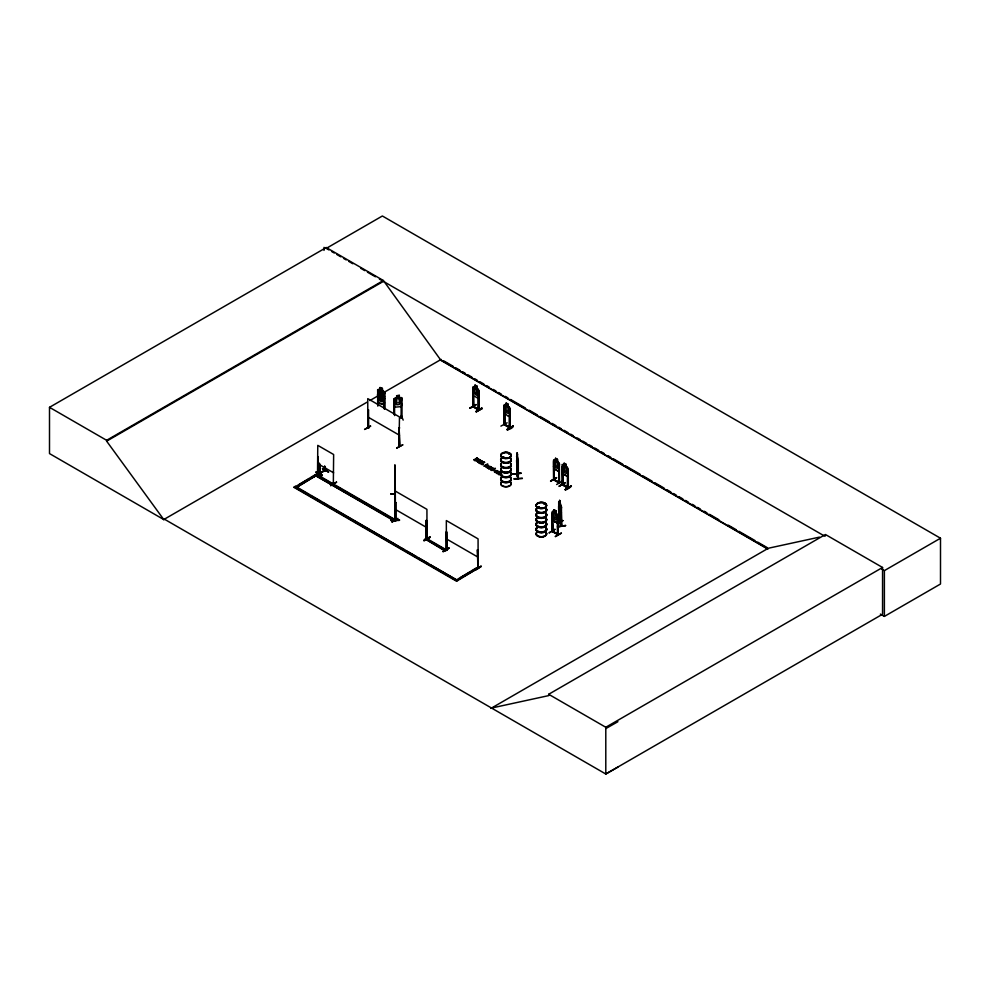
<?xml version="1.0" encoding="UTF-8"?>
<svg xmlns="http://www.w3.org/2000/svg" width="990" height="990" viewBox="0 0 990 990"><rect width="100%" height="100%" fill="white"/><g stroke="black" fill="none" stroke-linecap="round" stroke-linejoin="round"><path stroke-width="1.49" d="M394.899 509.021L394.899 464.805L394.936 520.554M517.102 474.334L516.743 453.989L518.005 459.001L518.03 478.677L518.178 464.434M516.805 473.95L518.327 478.653L518.302 460.288M517.993 464.978L517.745 466.76L517.918 465.053M561.404 512.535L561.021 514.268L561.281 512.486M561.281 516.879L560.922 518.673L558.843 515.097L558.632 506.373M314.647 476.499L320.611 472.75L317.864 474.792M562.865 520.666L554.771 522.015M394.8 519.762L395.827 520.121L394.428 521.124L315.117 475.336L311.157 477.625M395.257 520.146L394.849 519.007L395.22 519.676M503.551 457.207L502.611 456.897L502.611 457.566M503.737 457.095L502.437 457.157M502.536 457.368L503.762 457.009L502.635 457.071M503.762 457.566L502.982 456.774M508.662 453.977L508.996 453.445M537.768 507.264L539.389 507.264L538.04 507.486M544.908 503.873L543.993 503.873L544.896 503.935M544.054 504.009L544.772 503.687M559.325 521.284L558.917 521.99M561.132 525.702L561.429 524.947M561.058 525.715L561.714 525.393L559.325 521.544M499.802 472.304L497.97 473.368A1.312 0.755 0 0 1 497.129 473.232L496.497 472.304L498.279 471.426A1.324 0.767 0 0 1 499.121 471.562L499.566 471.822M316.256 472.007L322.121 475.15L321.787 475.72L316.008 472.156L322.109 475.163M394.849 493.626L394.861 494.257M394.849 519.762L394.886 501.398M478.232 398.327L478.9 396.47L478.17 398.364L473.591 395.715L473.047 393.092M553.534 466.191L554.14 468.777L558.719 471.426L559.387 469.483M567.344 476.326L568.124 474.544M567.456 476.4L562.865 473.74L562.209 471.203L562.815 473.789L567.394 476.438L568.062 474.495M557.976 521.136L557.308 523.079L557.976 521.223M393.983 405.021L394.812 407.175L401.136 406.63L402.076 404.304M384.603 396.693L383.774 395.592L378.291 393.661L377.549 394.193L378.267 402.744L383.798 404.687L384.528 402.707M560.847 509.924L560.414 510.976L559.177 507.004L559.697 500.532M470.027 408.239L476.029 404.514L469.755 408.14M475.98 404.799L470.003 408.239M507.128 422.779L500.903 426.121M556.529 477.873L550.589 481.016M549.165 532.954L555.13 529.242L549.227 532.669M370.706 426.146L364.543 429.474M392.028 522.138L397.955 518.401L392.089 521.841M449.076 548.2L442.914 551.529M368.577 428.262L367.686 428.051L368.577 428.262L368.503 409.934L367.76 409.749L368.503 409.934M398.97 446.131L399.762 446.267L399.143 427.643L398.945 446.144L399.49 416.939L367.76 398.624L367.797 428.113M395.22 519.762L395.814 520.814L395.753 502.462L394.998 502.276L395.753 502.462M427.012 538.127L426.108 537.929L426.9 538.065M426.108 538.597L426.393 520.171L426.517 538.486M446.131 550.143L446.96 550.316L446.341 531.679L446.193 550.341L445.042 551.009L425.217 538.993L426.368 538.325L446.193 549.772L445.042 550.44L425.217 538.993M446.948 549.673L446.082 549.413L446.639 549.759M472.935 406.704L473.047 387.041L473.678 386.595L478.195 389.28M473.554 388.699L473.022 388.389L473.616 407.051L473.764 396.21M479.049 409.934L478.232 409.749L478.517 391.322L479.111 409.984C461.068 400.17 490.83 415.243 473.616 406.581M504.962 424.252L504.356 423.856M553.497 479.742L554.375 480.002L553.893 478.987M559.375 483.17L559.263 482.464M562.184 484.815L562.84 485.125L562.988 474.284M562.778 466.773L562.233 466.463L563.05 485.013L562.567 483.999M567.443 467.292C556.269 460.325 566.726 469.136 564.164 463.221L566.181 464.31L566.107 466.599L568.124 468.493L568.124 488.181C568.928 486.548 556.232 481.091 567.468 487.315M552.074 530.751L552.977 530.962L552.185 530.813M552.965 531.655L552.358 512.993L552.692 531.729M557.444 516.161L558.187 516.347L557.444 516.161L557.444 534.55C559.474 533.103 556.467 534.588 552.296 531.271M399.354 397.72L402.051 398.19L401.965 417.891L401.235 418.015L401.099 417.112L402.002 417.05M319.522 473.133L319.906 472.886M319.226 473.628L325.227 470.361M324.819 466.253L324.621 470.634M509.12 453.729L508.835 453.655M539.315 507.301L538.708 506.756M501.534 474.297L499.01 474.656L500.915 472.651M499.01 474.656L500.482 472.403M558.744 502.041L561.404 506.484L561.404 526.173L561.281 506.472M393.995 399.069L396.631 397.98M317.543 474.977L318.099 474.284M317.518 474.928L317.778 445.364L333.642 454.521L333.333 484.098M333.123 483.244L333.37 483.813M401.173 417.805L402.002 417.718M401.891 417.05L402.051 417.891M561.652 507.759L561.132 507.387L561.677 526.123L561.132 525.034M379.888 391.99L382.214 392.832M378.291 393.661L379.937 394.193M382.214 395.084L383.353 396.272L383.353 400.48L382.19 401.853L380.012 401.061L378.848 398.834L378.848 394.626L380.012 394.292M378.267 402.744L383.798 404.687M378.366 398.265L383.86 400.257L384.652 398.314L383.811 400.294L378.366 398.265L377.648 389.714L380.098 389.837L380.098 387.585M378.291 391.26L377.66 391.025L378.291 391.26L378.291 404.997M382.338 388.34L383.365 396.074L382.202 397.448L380.049 396.644L378.885 394.404L378.885 390.196L380.049 389.887L380.012 387.474L382.338 388.34L382.289 390.642L384.603 392.3L384.578 408.87M383.786 391.199L378.415 389.28M384.603 392.3L384.726 408.734M383.934 393.364L384.726 393.463L383.934 393.364L383.934 408.635M319.399 463.11L319.337 473.839L325.438 469.817L324.559 470.733M538.226 506.831L538.226 507.474M555.551 460.437L553.534 460.152L553.571 479.841L559.449 483.17L559.387 463.469L557.506 461.563L557.506 459.311L555.489 458.221L554.573 464.978L555.551 467.342L557.37 468.394L558.348 467.156L557.37 459.385M562.889 464.669L562.209 465.151L562.233 484.853L568.062 488.144M554.14 509.986L555.959 511.038L556.937 518.81L555.959 520.047L554.14 518.995L553.163 516.632L553.163 512.424L554.14 512.077L552.816 511.31L552.123 511.805L552.16 531.494M488.392 467.466C485.026 466.043 494.851 465.968 488.058 467.664C486.486 469.012 486.449 465.622 488.652 466.909C488.714 466.723 485.942 468.418 489.048 467.094M489.444 467.243L488.429 465.968M501.559 474.396L501.522 475.782M501.559 474.779L501.522 476.165M480.806 461.897C482.897 461.154 480.484 461.068 481.746 462.157C477.267 461.649 485.286 459.867 481.524 462.256M486.882 466.104L487.328 465.597L486.239 465.25C480.93 468.344 487.798 462.293 487.934 465.35C483.256 468.827 489.035 464.298 486.239 465.25M559.325 522.015L559.3 515.864M368.367 427.928L368.305 410.058M399.688 427.94L398.945 427.754M399.49 445.71L399.081 445.438M396.693 448.086L402.93 444.77L396.73 448.012M423.93 540.231C442.419 529.959 411.333 547.73 429.932 537.162M424.264 540.763L430.18 537.335M446.465 549.326L446.688 550.477L446.886 531.989M443.223 551.752L449.138 547.915L443.223 551.368M477.824 568.433L477.526 549.685L477.923 568.47L477.539 567.295M477.564 567.332L478.121 567.616M475.076 569.757C493.763 558.694 462.318 577.875 480.979 566.305M475.076 570.141L481.041 566.651M317.815 475.089L317.778 456.489L318.075 474.977M320.611 473.121L314.511 476.475L316.59 475.46M330.623 485.422L336.55 481.982M330.648 485.743L336.575 482.291M164.488 519.218L163.845 519.601L49.5 453.581L49.5 407.323L326.255 247.537L383.39 280.517L440.525 359.766L767.646 548.633M326.255 247.537L326.255 248.391L382.375 215.993L940.5 538.226L940.5 584.013L884.379 616.411L880.37 614.085M49.5 407.323L106.635 440.303L383.39 280.517M617.909 767.101L605.793 774.007L164.414 519.181L163.758 519.552L106.635 441.156L383.39 281.37M163.758 519.552L367.154 402.126M369.827 400.579L377.834 395.963M383.167 392.882L441.169 359.395M456.551 579.893L476.376 567.876L477.539 568.545L456.551 581.229L294.141 487.451L316.28 474.099L395.592 519.886L394.428 520.554L315.117 475.336M294.141 487.451L295.292 486.214L457.714 580.561L431.083 565.191M299.265 484.494L308.509 479.16M475.002 385.11L476.957 386.236L475.002 385.11L474.024 391.916L475.002 394.28L476.821 395.332L477.799 394.094L476.957 386.236M478.838 390.456L478.22 389.219L478.9 410.107L478.492 408.932M479.049 391.632L478.306 391.446M473.727 406.172L472.96 405.999L473.616 406.383M478.244 409.724L478.517 395.901M476.029 411.382L482.019 407.979L476.079 411.444M476.363 411.951L482.303 408.474L476.029 411.766M506.088 403.128L508.105 404.217L507.969 406.556L508.947 407.868L508.947 412.075L507.969 413.313L506.15 412.261L505.172 409.897L505.172 405.69L506.15 405.504L506.15 403.091L508.105 404.217M504.368 406.259L504.764 425.032L504.096 423.98L504.665 424.339M509.924 414.439L509.367 407.199M509.454 409.427L510.196 409.613L510.258 427.965L509.392 427.705L509.454 409.427L510.196 409.613M504.801 413.659C501.336 406.556 509.256 421.468 509.986 414.488M504.764 424.562L510.196 427.197L510.048 428.088L509.986 408.387L509.293 407.236M504.702 424.995L504.9 411.147M513.167 425.985C498.985 432.284 513.587 429.45 513.129 425.935M507.264 429.747L513.167 426.245L507.511 429.92M473.888 459.632C477.489 462.33 474.804 457.553 476.908 459.682A1.238 0.718 0 0 1 477.081 460.115C471.475 461.699 475.67 459.051 476.908 459.298A1.238 0.718 0 0 1 477.081 459.583L475.361 460.536L474.334 459.372M475.423 458.89L477.044 457.962L478.764 459.335L477.081 458.791L477.044 457.962M475.423 459.273L477.044 458.345L478.764 459.335M476.239 459.273L477.081 458.791M484.085 466.03L487.761 463.988M485.546 466.872L487.897 465.845L486.573 465.053M488.454 466.352L490.186 467.107L487.81 468.183M489.357 466.909L486.709 466.872L488.058 467.664M491.164 467.429C495.606 467.528 483.689 470.807 491.127 466.995M488.763 468.74L491.523 467.218M491.943 468.344L492.352 467.726M493.676 468.963C488.788 470.374 494.245 468.678 493.28 468.579A1.299 0.755 0 0 0 492.55 468.505C490.916 471.661 489.048 468.889 492.55 468.121A1.299 0.755 0 0 1 493.354 468.233A1.51 0.879 0 0 1 493.998 468.765L493.998 469.149A1.51 0.879 0 0 0 493.354 468.617L490.656 469.545L491.981 469.941M493.998 468.765C498.453 467.057 489.864 472.267 492.315 469.743M491.745 470.46L495.421 468.406M497.45 471.698C493.725 469.52 497.215 474.136 494.579 472.069A1.287 0.743 0 0 1 494.493 471.562C498.329 471.079 498.453 469.965 494.493 471.178A1.287 0.743 0 0 0 494.579 471.686L496.275 472.403M554.227 459.669L559.387 463.518M553.979 480.088L554.313 461.649M425.217 539.562L426.368 538.894L426.393 520.171M559.263 483.132L559.053 464.397L559.387 483.132M559.597 464.706L558.855 464.508M554.14 468.777L558.719 471.426M564.164 463.221L563.248 469.978L564.226 472.354L566.045 473.406L567.023 472.168L566.045 464.384M567.555 487.884L567.53 469.52L568.272 469.706L568.334 488.058L562.431 484.617L562.444 466.352M568.272 469.706L567.53 469.52M553.806 478.987L554.103 479.42M550.638 481.4L556.578 477.576L550.638 481.016M558.793 482.316L554.165 479.643L559.449 482.501M556.628 484.506L562.567 481.066M562.481 483.986L562.84 484.457M559.3 486.399L565.253 482.588L559.3 486.016M567.468 487.798L567.728 473.975M565.253 489.456C577.578 481.425 567.951 489.963 565.34 489.84M565.29 489.506L571.242 486.078L565.253 489.84M554.14 509.825L554.14 512.238L554.14 509.825L556.095 510.951L556.034 513.253L558.038 515.134L558.038 534.823L552.16 531.42M552.816 511.31L557.976 515.171L557.964 534.823M552.123 517.844L552.729 520.431L557.37 523.042L552.729 520.431M460.523 577.603L469.767 572.257M472.416 570.735L476.376 568.446L477.539 569.114M294.141 486.882L456.551 580.66L477.539 568.545M552.754 531.296L558.038 534.154M557.58 533.845L552.457 531.321L552.358 512.993M561.206 533.041L555.254 536.481M555.489 536.63L561.417 533.177M490.892 708.419L768.302 548.25L819.411 537.137M491.535 708.036L548.67 695.611L548.67 694.287L825.425 534.501L882.56 567.48L882.56 614.221L605.793 774.007L605.793 727.266L882.56 567.48M825.425 535.825L824.781 536.209L379.405 279.069M881.731 569.089L884.379 570.624L940.5 538.226M605.793 728.603L617.909 721.698M322.443 468.666L328.569 472.007L322.777 468.48M319.448 473.826L324.757 470.386L319.807 472.861M324.918 470.139L325.438 469.817M328.544 471.97L322.517 468.567M395.196 494.022L390.84 494.097M517.089 474.396L517.065 455.945L517.473 461.612L517.065 460.152M538.981 507.264L538.3 507.313M325.042 470.399L325.166 467.354M319.745 464.211L319.906 473.554L319.943 464.335M324.856 470.832L324.621 466.129M499.01 474.272L501.534 473.913M560.451 504.182L559.585 500.42L560.847 505.717L560.389 515.369C558.36 513.464 558.756 502.623 560.328 506.348M560.241 507.226L559.697 505.568L560.835 510.11M560.996 509.553L561.318 510.889L558.83 506.063L559.461 507.214M558.818 515.134L560.984 518.55M558.707 501.967L558.731 521.668L561.367 526.123M559.585 502.673L559.672 500.408M558.707 508.006L558.979 510.716M562.889 520.765L554.907 522.299L562.753 520.493M557.556 526.556L565.674 525.64L557.58 526.928M557.543 526.903L565.55 525.356M479.346 462.912C492.797 461.451 476.462 462.986 479.692 463.493M479.346 463.295L484.481 462.256M399.081 445.253L399.552 446.416M399.143 427.643L399.688 446.243M473.269 405.925L473.43 407.014M504.306 424.537L509.59 426.925M559.56 482.959L553.757 479.606L553.571 461.451L554.103 461.773M558.991 482.675L559.053 464.397M396.631 395.728L399.354 395.468L396.631 395.728L396.718 398.042L395.357 398.933L395.357 403.14L396.718 404.811L399.255 404.564L400.616 402.621L400.616 398.413L399.255 397.794L399.329 395.406M393.797 400.207L394.589 400.294L393.797 400.207L393.847 414.105M401.173 399.49L401.965 399.576L401.173 399.49L401.123 417.978L401.891 417.285M401.321 415.404L403.178 420.119M512.622 474.161L520.938 473.356M517.881 477.675L516.644 473.888L518.018 478.628M514.033 478.727L522.336 478.207M514.045 479.086L522.398 478.541M517.485 454.385L517.473 463.419L516.842 459.36M516.607 460.338L516.718 463.06M516.743 463.06L517.857 466.748M368.255 427.705L367.797 427.445M398.97 445.463L399.552 445.748M395.146 520.443L395.827 520.789M395.505 520.901L395.183 475.93M426.69 538.919L426.517 537.817M446.28 549.97L446.96 550.316L446.341 549.995M395.035 493.812L390.84 493.824M390.84 520.468C417.273 519.626 373.242 520.406 399.255 520.455M390.84 520.22L399.242 520.208M491.164 467.812L492.352 468.109M496.25 472.007C493.23 471.747 497.215 469.384 497.921 471.45M559.028 521.507L558.954 521.322M558.979 522.052L559.028 514.392M516.731 474.396L517.139 452.801L517.56 454.398M382.14 395.134L383.699 395.703M446.366 549.957L446.341 520.554L478.071 538.869L478.133 568.347L477.353 568.186M473.319 406.605L473.121 387.115M552.668 531.779L552.482 530.64M395.418 520.901L395.542 502.586M370.421 426.046L364.84 429.314M426.393 538.486L427.012 538.795L426.925 509.343L395.208 491.028M326.255 248.391L328.915 249.926M331.576 251.46L334.236 252.995M336.885 254.529L340.869 256.831M343.53 258.365L346.191 259.9M348.851 261.434L352.836 263.736M360.805 268.339L364.79 270.641M367.451 272.176L375.42 276.767M443.842 360.929L453.185 366.325M455.858 367.872L459.867 370.186M462.528 371.72L465.201 373.267M467.874 374.802L471.884 377.116M474.557 378.663L477.217 380.21M479.89 381.744L483.9 384.058M486.573 385.605L489.233 387.139M493.243 389.454L495.916 391M498.589 392.535L501.249 394.082M505.259 396.396L507.932 397.93M510.605 399.477L525.294 407.954M529.291 410.268L537.31 414.897M539.971 416.431L549.326 421.827M551.987 423.374L555.996 425.688M558.669 427.222L561.342 428.769M564.015 430.316L568.013 432.618M570.686 434.164L573.359 435.711M577.356 438.013L580.029 439.56M582.702 441.107L586.711 443.421M589.384 444.956L592.045 446.502M594.718 448.037L598.727 450.351M601.4 451.898L604.061 453.432M608.07 455.746L610.743 457.293M613.416 458.828L622.76 464.223M625.433 465.77L640.122 474.247M642.782 475.794L652.138 481.19M654.798 482.724L664.154 488.132M666.815 489.666L670.824 491.981M673.497 493.527L676.17 495.062M678.843 496.609L682.84 498.923M685.513 500.457L688.186 502.004M692.183 504.318L694.856 505.853M697.529 507.4L700.202 508.934M704.212 511.248L706.872 512.795M709.545 514.33L718.889 519.738M728.244 525.133L736.251 529.749M738.924 531.296L754.949 540.54M757.61 542.087L766.965 547.482M439.647 359.642L767.844 549.128M509.33 407.261L504.813 404.576L504.133 405.058L504.083 424.685L509.986 428.051M510.196 427.915L504.368 424.574L504.257 405.096M478.838 410.07L473.047 406.766M564.919 482.774L559.263 486.028M367.76 416.939L399.49 435.254M317.778 463.679L333.642 472.836M395.208 509.343L426.925 527.658M446.341 538.869L478.071 557.184M317.604 475.435L333.457 484.593M336.105 486.115L395.592 520.468M427.692 539.661L446.193 550.341M297.953 488.33L308.608 494.48M311.268 496.015L320.587 501.398M323.247 502.932L327.245 505.234M329.905 506.769L397.807 545.973M400.467 547.507L404.464 549.809M407.125 551.356L416.443 556.726M419.104 558.273L428.423 563.644M548.67 694.287L605.793 727.266M491.844 467.886L490.83 467.998M316.293 471.933L322.121 475.534M499.566 472.205C498.663 470.906 495.149 472.601 497.129 473.616A1.312 0.755 0 0 0 497.97 473.752L499.802 472.688A1.312 0.755 0 0 0 499.566 472.205A1.324 0.767 0 0 0 499.455 471.76M402.076 398.24L401.099 397.497L394.775 398.166L393.896 398.995L394.738 407.199M478.034 568.26L477.526 549.685M509.479 427.791L509.652 409.303M559.437 504.838L560.389 506.348M560.303 508.625L560.897 509.627M559.758 501.175L560.278 502.833L559.758 501.93M558.781 503.291L559.028 506.756M559.004 510.679L561.021 514.268M559.065 521.557L561.664 526.012M517.065 452.937L517.275 455.437M517.139 454.323L517.399 455.264M516.582 456.415L517.918 461.142M553.67 466.179L554.251 468.691M884.379 570.624L884.379 616.411M557.655 520.616L557.741 534.377M555.613 458.296L555.613 460.548M554.313 467.75L554.165 480.113M478.776 390.444L478.776 396.458M394.54 400.133L394.589 415.565M384.095 393.228L384.095 396.285M384.095 403.908L384.095 408.486M378.452 391.124L378.452 394.168M378.452 400.282L378.452 404.861M377.821 400.034L377.821 406.147M377.697 389.676L377.66 404.762M367.971 409.625L368.057 427.965M325.364 467.478L325.364 470.596M324.015 247.364L324.015 250.396M319.188 464.52L319.127 473.715M106.635 440.303L106.635 441.156M510.58 463.506A5.321 3.069 0 0 1 505.977 468.109A5.321 3.069 0 0 1 501.361 463.506M510.506 463.815A5.235 3.019 0 0 1 505.977 468.357A5.235 3.019 0 0 1 501.435 463.815M510.493 467.775A5.21 3.007 0 0 1 505.977 472.292A5.21 3.007 0 0 1 501.46 467.775M510.518 467.886A5.259 3.032 0 0 1 505.977 472.428A5.259 3.032 0 0 1 501.423 467.886M510.58 458.444A5.321 3.069 0 0 1 505.977 463.06A5.321 3.069 0 0 1 501.361 458.444M510.506 462.974A5.235 3.019 0 0 1 505.977 467.503A5.235 3.019 0 0 1 501.435 462.974M510.506 458.766A5.235 3.019 0 0 1 505.977 463.295A5.235 3.019 0 0 1 501.435 458.766M510.58 463.246A5.321 3.069 0 0 1 505.977 467.849A5.321 3.069 0 0 1 501.361 463.246M510.58 458.184A5.321 3.069 0 0 1 505.977 462.8A5.321 3.069 0 0 1 501.361 458.184M510.506 457.925A5.235 3.019 0 0 1 505.977 462.454A5.235 3.019 0 0 1 501.435 457.925M510.58 477.91A5.321 3.069 0 0 1 505.977 482.514A5.321 3.069 0 0 1 501.361 477.91M510.506 478.22A5.235 3.019 0 0 1 505.977 482.761A5.235 3.019 0 0 1 501.435 478.22M510.493 482.18A5.21 3.007 0 0 1 505.977 486.696A5.21 3.007 0 0 1 501.46 482.18M510.493 468.518A5.222 3.019 0 0 1 505.977 473.034A5.222 3.019 0 0 1 501.447 468.518M510.518 482.291A5.259 3.032 0 0 1 505.977 486.832A5.259 3.032 0 0 1 501.423 482.291M510.518 468.258A5.259 3.032 0 0 1 505.977 472.799A5.259 3.032 0 0 1 501.423 468.258M510.58 472.849A5.321 3.069 0 0 1 505.977 477.465A5.321 3.069 0 0 1 501.361 472.849M510.506 477.378A5.235 3.019 0 0 1 505.977 481.907A5.235 3.019 0 0 1 501.435 477.378M510.506 473.171A5.235 3.019 0 0 1 505.977 477.7A5.235 3.019 0 0 1 501.435 473.171M510.58 477.65A5.321 3.069 0 0 1 505.977 482.254A5.321 3.069 0 0 1 501.361 477.65M510.58 472.589A5.321 3.069 0 0 1 505.977 477.205A5.321 3.069 0 0 1 501.361 472.589M510.506 472.329A5.235 3.019 0 0 1 505.977 476.858A5.235 3.019 0 0 1 501.435 472.329M545.973 513.525A5.321 3.069 0 0 1 541.357 518.141A5.321 3.069 0 0 1 536.753 513.525M545.898 513.847A5.235 3.019 0 0 1 541.357 518.389A5.235 3.019 0 0 1 536.827 513.847M545.886 517.795A5.222 3.019 0 0 1 541.357 522.312A5.222 3.019 0 0 1 536.84 517.795M545.911 518.079A5.259 3.032 0 0 1 541.357 522.633A5.259 3.032 0 0 1 536.803 518.079M545.973 508.476A5.321 3.069 0 0 1 541.357 513.08A5.321 3.069 0 0 1 536.753 508.476M545.898 513.006A5.235 3.019 0 0 1 541.357 517.535A5.235 3.019 0 0 1 536.827 513.006M545.898 508.798A5.247 3.032 0 0 1 541.357 513.34A5.247 3.032 0 0 1 536.815 508.798M545.973 513.265A5.321 3.069 0 0 1 541.357 517.881A5.321 3.069 0 0 1 536.753 513.265M545.973 508.217A5.321 3.069 0 0 1 541.357 512.82A5.321 3.069 0 0 1 536.753 508.217M545.898 507.944A5.247 3.032 0 0 1 541.357 512.486A5.247 3.032 0 0 1 536.815 507.944M545.973 527.93A5.321 3.069 0 0 1 541.357 532.546A5.321 3.069 0 0 1 536.753 527.93M545.911 518.29A5.259 3.032 0 0 1 541.357 522.844A5.259 3.032 0 0 1 536.803 518.29M545.898 528.252A5.235 3.019 0 0 1 541.357 532.793A5.235 3.019 0 0 1 536.827 528.252M545.898 532.199A5.235 3.019 0 0 1 541.357 536.729A5.235 3.019 0 0 1 536.827 532.199M545.874 518.55A5.21 3.007 0 0 1 541.357 523.067A5.21 3.007 0 0 1 536.84 518.55M545.911 532.311A5.259 3.032 0 0 1 541.357 536.865A5.259 3.032 0 0 1 536.803 532.311M545.911 532.484A5.259 3.032 0 0 1 541.357 537.038A5.259 3.032 0 0 1 536.803 532.484M545.973 522.881A5.321 3.069 0 0 1 541.357 527.484A5.321 3.069 0 0 1 536.753 522.881M545.898 527.41A5.235 3.019 0 0 1 541.357 531.939A5.235 3.019 0 0 1 536.827 527.41M545.898 523.19A5.247 3.032 0 0 1 541.357 527.744A5.247 3.032 0 0 1 536.815 523.19M545.973 527.67A5.321 3.069 0 0 1 541.357 532.286A5.321 3.069 0 0 1 536.753 527.67M545.973 522.621A5.321 3.069 0 0 1 541.357 527.225A5.321 3.069 0 0 1 536.753 522.621M545.898 522.349A5.247 3.032 0 0 1 541.357 526.89A5.247 3.032 0 0 1 536.815 522.349M480.113 460.536C476.264 464.57 476.017 458.024 480.472 459.892C479.185 463.951 474.965 460.041 480.113 460.536M480.113 460.152C476.227 464.038 477.378 458.259 480.608 460.437C478.071 464.916 474.519 459.261 480.113 460.152M499.282 472.552L497.091 473.208L498.279 471.809A1.324 0.767 0 0 1 499.121 471.945C497.883 474.73 496.25 471.129 499.282 472.552M560.637 515.171L559.857 511.743L559.078 512.634L559.103 507.412L559.845 510.716L560.6 509.937L560.637 515.171M383.081 401.42L381.039 398.574C380.123 401.767 377.363 399.601 380.544 397.893L379.083 394.787L381.002 397.559C381.831 394.466 384.652 396.705 381.509 398.265L383.081 401.42M483.157 463.852C480.893 465.919 480.682 461.909 483.293 463.11C483.949 465.312 479.841 463.53 483.157 463.852M483.157 463.469L481.573 463.766L483.454 463.605L482.637 464.669L481.103 464.236L483.157 463.469M480.249 461.86C482.452 464.446 483.194 459.174 480.373 461.946M316.28 475.435L296.456 487.451L316.28 475.435M398.809 395.963L397.176 396.124L397.176 396.879L398.809 396.718L398.809 395.963M399.255 398.549L396.718 398.797L396.718 403.004L399.255 402.757L399.255 398.549M520.938 473.096L512.647 474.284L520.938 473.096M381.806 393.067L380.395 392.56L381.806 393.822L381.806 393.067M382.19 395.839L380.012 395.047L380.012 399.255L382.19 400.047L382.19 395.839M381.818 388.662L380.432 388.142L381.818 389.417L381.818 388.662M382.202 391.446L380.049 390.629L380.049 394.837L382.202 395.641L382.202 391.446M476.499 386.508L475.324 385.828L476.499 387.251L476.499 386.508M507.647 404.489L506.472 403.809L507.647 405.232L507.647 404.489M476.821 389.318L475.002 388.266L475.002 392.473L476.821 393.525L476.821 389.318M507.969 407.298L506.15 406.246L506.15 410.454L507.969 411.506L507.969 407.298M557.048 459.57L555.873 458.89L557.048 460.313L557.048 459.57M565.723 464.57L564.548 463.902L565.723 465.325L565.723 464.57M557.37 462.38L555.551 461.328L555.551 465.535L557.37 466.587L557.37 462.38M566.045 467.391L564.226 466.339L564.226 470.547L566.045 471.599L566.045 467.391M555.638 511.224L554.462 510.543L555.638 511.966L555.638 511.224M555.959 514.033L554.14 512.981L554.14 517.188L555.959 518.24L555.959 514.033M560.389 509.355L559.548 507.957L559.548 512.152L560.389 513.562L560.389 509.355M560.414 504.962L559.61 503.551L560.414 509.169L560.414 504.962M503.365 457.813A5.222 3.019 0 0 0 511.199 455.202A5.222 3.019 0 0 0 503.365 452.591A5.222 3.019 0 0 0 503.365 457.813M503.365 458.234A5.222 3.019 0 0 0 511.199 455.623A5.222 3.019 0 0 0 503.365 452.999A5.222 3.019 0 0 0 503.365 458.234M503.341 457.986A5.259 3.032 0 0 0 511.224 455.351A5.259 3.032 0 0 0 503.341 452.727A5.259 3.032 0 0 0 503.341 457.986M538.746 507.833A5.222 3.019 0 0 0 546.591 505.222A5.222 3.019 0 0 0 538.746 502.611A5.222 3.019 0 0 0 538.746 507.833M538.758 508.266A5.21 3.007 0 0 0 546.579 505.655A5.21 3.007 0 0 0 538.758 503.044A5.21 3.007 0 0 0 538.758 508.266M538.733 508.031A5.259 3.032 0 0 0 546.616 505.407A5.259 3.032 0 0 0 538.733 502.772A5.259 3.032 0 0 0 538.733 508.031"/></g></svg>
